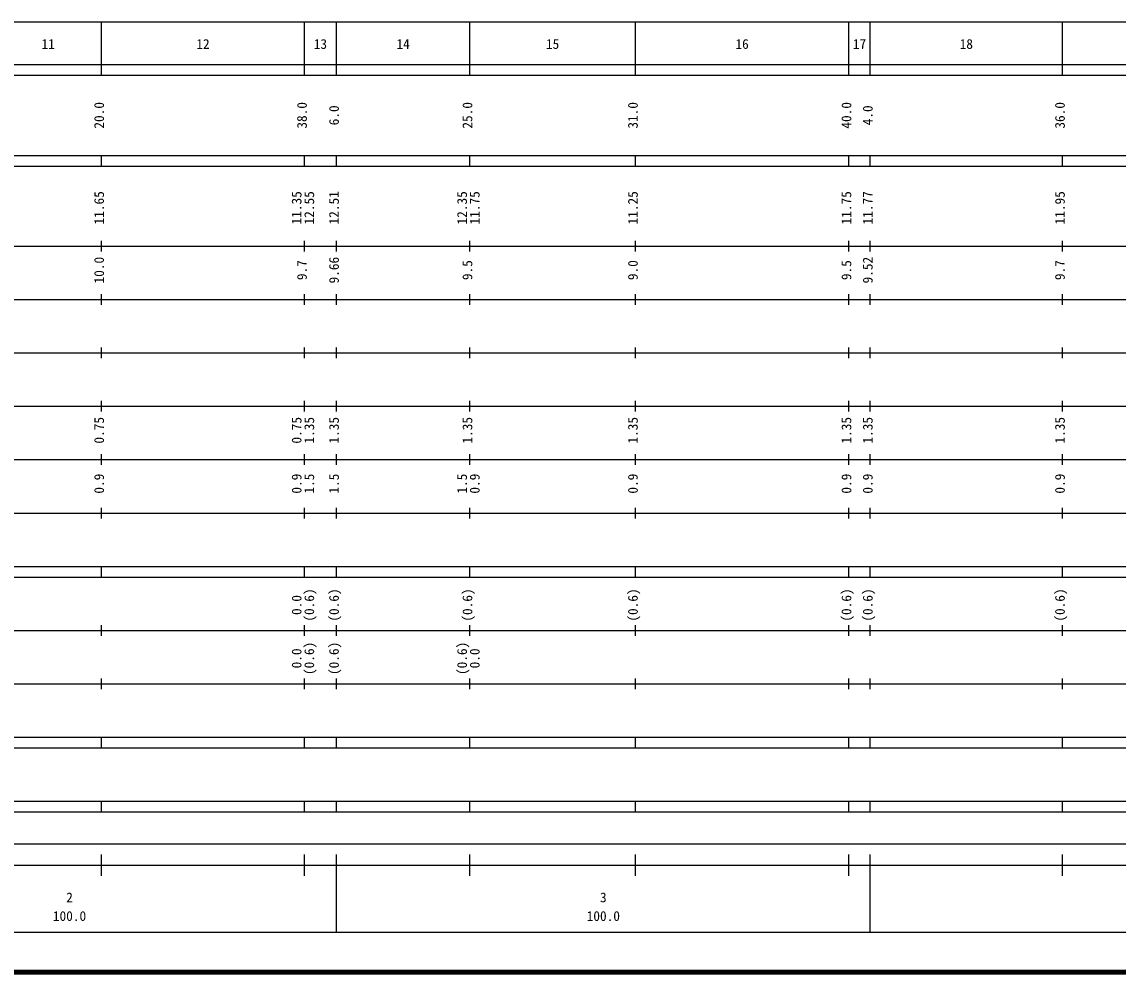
# Model space of a CAD drawing. Units: millimetres on the paper, enlarged 1000 times. Extents: x 40000 to 680000, y 20000 to 380000.
# Drawn here: x 209081 to 414435, y 20000 to 198000 of the extents above; entities that cross this region are included whole.
import ezdxf
from ezdxf.enums import TextEntityAlignment as Align

# ---------------------------------------------------------------- set-up
doc = ezdxf.new("R2010")
doc.units = ezdxf.units.MM
doc.header["$LTSCALE"] = 1000
doc.layers.add('M-TTL', color=2, linetype='Continuous', lineweight=140)
doc.layers.add('M-TTL-BAND', color=7, linetype='Continuous', lineweight=25)
doc.styles.add('ＭＳ ゴシック', font='')
doc.styles.get('ＭＳ ゴシック').set_extended_font_data('MS Gothic')

msp = doc.modelspace()

# ---------------------------------------------------------------- linework, layer by layer
at = {"layer": 'M-TTL'}
msp.add_line((40000, 20000), (680000, 20000), dxfattribs=at)
at = {"layer": 'M-TTL-BAND'}
for p, q in [((68000, 198000), (579000, 198000)), ((224000, 188000), (224000, 198000)), ((262000, 188000), (262000, 198000)), ((268000, 188000), (268000, 198000)), ((268000, 188000), (268000, 198000)), ((293000, 188000), (293000, 198000)), ((324000, 188000), (324000, 198000)), ((364000, 188000), (364000, 198000)), ((368000, 188000), (368000, 198000)), ((368000, 188000), (368000, 198000)), ((404000, 188000), (404000, 198000)), ((40000, 190000), (579000, 190000)), ((40000, 188000), (579000, 188000)), ((40000, 173000), (579000, 173000)), ((224000, 171000), (224000, 173000)), ((262000, 171000), (262000, 173000)), ((268000, 171000), (268000, 173000)), ((268000, 171000), (268000, 173000)), ((293000, 171000), (293000, 173000)), ((324000, 171000), (324000, 173000)), ((364000, 171000), (364000, 173000)), ((368000, 171000), (368000, 173000)), ((368000, 171000), (368000, 173000)), ((404000, 171000), (404000, 173000)), ((40000, 171000), (579000, 171000)), ((224000, 155000), (224000, 157000)), ((262000, 155000), (262000, 157000)), ((268000, 155000), (268000, 157000)), ((268000, 155000), (268000, 157000)), ((293000, 155000), (293000, 157000)), ((324000, 155000), (324000, 157000)), ((364000, 155000), (364000, 157000)), ((368000, 155000), (368000, 157000)), ((368000, 155000), (368000, 157000)), ((404000, 155000), (404000, 157000)), ((40000, 156000), (579000, 156000)), ((46000, 146000), (579000, 146000)), ((224000, 145000), (224000, 147000)), ((262000, 145000), (262000, 147000)), ((268000, 145000), (268000, 147000)), ((268000, 145000), (268000, 147000)), ((293000, 145000), (293000, 147000)), ((324000, 145000), (324000, 147000)), ((364000, 145000), (364000, 147000)), ((368000, 145000), (368000, 147000)), ((368000, 145000), (368000, 147000)), ((404000, 145000), (404000, 147000)), ((52000, 136000), (579000, 136000)), ((224000, 135000), (224000, 137000)), ((262000, 135000), (262000, 137000)), ((268000, 135000), (268000, 137000)), ((268000, 135000), (268000, 137000)), ((293000, 135000), (293000, 137000)), ((324000, 135000), (324000, 137000)), ((364000, 135000), (364000, 137000)), ((368000, 135000), (368000, 137000)), ((368000, 135000), (368000, 137000)), ((404000, 135000), (404000, 137000)), ((46000, 126000), (579000, 126000)), ((224000, 125000), (224000, 127000)), ((262000, 125000), (262000, 127000)), ((268000, 125000), (268000, 127000)), ((268000, 125000), (268000, 127000)), ((293000, 125000), (293000, 127000)), ((324000, 125000), (324000, 127000)), ((364000, 125000), (364000, 127000)), ((368000, 125000), (368000, 127000)), ((368000, 125000), (368000, 127000)), ((404000, 125000), (404000, 127000)), ((52000, 116000), (579000, 116000)), ((224000, 115000), (224000, 117000)), ((262000, 115000), (262000, 117000)), ((268000, 115000), (268000, 117000)), ((268000, 115000), (268000, 117000)), ((293000, 115000), (293000, 117000)), ((324000, 115000), (324000, 117000)), ((364000, 115000), (364000, 117000)), ((368000, 115000), (368000, 117000)), ((368000, 115000), (368000, 117000)), ((404000, 115000), (404000, 117000)), ((224000, 105000), (224000, 107000)), ((262000, 105000), (262000, 107000)), ((268000, 105000), (268000, 107000)), ((268000, 105000), (268000, 107000)), ((293000, 105000), (293000, 107000)), ((324000, 105000), (324000, 107000)), ((364000, 105000), (364000, 107000)), ((368000, 105000), (368000, 107000)), ((368000, 105000), (368000, 107000)), ((404000, 105000), (404000, 107000)), ((46000, 106000), (579000, 106000)), ((40000, 96000), (579000, 96000)), ((224000, 94000), (224000, 96000)), ((262000, 94000), (262000, 96000)), ((268000, 94000), (268000, 96000)), ((268000, 94000), (268000, 96000)), ((293000, 94000), (293000, 96000)), ((324000, 94000), (324000, 96000)), ((364000, 94000), (364000, 96000)), ((368000, 94000), (368000, 96000)), ((368000, 94000), (368000, 96000)), ((404000, 94000), (404000, 96000)), ((40000, 94000), (579000, 94000)), ((224000, 83000), (224000, 85000)), ((262000, 83000), (262000, 85000)), ((268000, 83000), (268000, 85000)), ((268000, 83000), (268000, 85000)), ((293000, 83000), (293000, 85000)), ((324000, 83000), (324000, 85000)), ((364000, 83000), (364000, 85000)), ((368000, 83000), (368000, 85000)), ((368000, 83000), (368000, 85000)), ((404000, 83000), (404000, 85000)), ((49000, 84000), (579000, 84000)), ((40000, 74000), (579000, 74000)), ((224000, 73000), (224000, 75000)), ((262000, 73000), (262000, 75000)), ((268000, 73000), (268000, 75000)), ((268000, 73000), (268000, 75000)), ((293000, 73000), (293000, 75000)), ((324000, 73000), (324000, 75000)), ((364000, 73000), (364000, 75000)), ((368000, 73000), (368000, 75000)), ((368000, 73000), (368000, 75000)), ((404000, 73000), (404000, 75000)), ((40000, 64000), (579000, 64000)), ((224000, 62000), (224000, 64000)), ((262000, 62000), (262000, 64000)), ((268000, 62000), (268000, 64000)), ((268000, 62000), (268000, 64000)), ((293000, 62000), (293000, 64000)), ((324000, 62000), (324000, 64000)), ((364000, 62000), (364000, 64000)), ((368000, 62000), (368000, 64000)), ((368000, 62000), (368000, 64000)), ((404000, 62000), (404000, 64000)), ((40000, 62000), (579000, 62000)), ((40000, 52000), (579000, 52000)), ((224000, 50000), (224000, 52000)), ((262000, 50000), (262000, 52000)), ((268000, 50000), (268000, 52000)), ((268000, 50000), (268000, 52000)), ((293000, 50000), (293000, 52000)), ((324000, 50000), (324000, 52000)), ((364000, 50000), (364000, 52000)), ((368000, 50000), (368000, 52000)), ((368000, 50000), (368000, 52000)), ((404000, 50000), (404000, 52000)), ((40000, 50000), (579000, 50000)), ((71000, 44000), (565000, 44000)), ((224000, 38000), (224000, 42000)), ((262000, 38000), (262000, 42000)), ((268000, 27500), (268000, 42000)), ((268000, 27500), (268000, 42000)), ((293000, 38000), (293000, 42000)), ((324000, 38000), (324000, 42000)), ((364000, 38000), (364000, 42000)), ((368000, 27500), (368000, 42000)), ((368000, 27500), (368000, 42000)), ((404000, 38000), (404000, 42000)), ((40000, 40000), (579000, 40000)), ((68000, 27500), (579000, 27500))]:
    msp.add_line(p, q, dxfattribs=at)

# ---------------------------------------------------------------- texts
at = {"layer": 'M-TTL-BAND', "style": 'ＭＳ ゴシック'}
for s, p in [('11', (214000, 192405)), ('12', (243000, 192405)), ('13', (265000, 192405)), ('14', (280500, 192405)), ('15', (308500, 192405)), ('16', (344000, 192405)), ('17', (366000, 192405)), ('18', (386000, 192405)), ('2', (218000, 32523)), ('3', (318000, 32523)), ('100.0', (218000, 29033)), ('100.0', (318000, 29033))]:
    msp.add_text(s, height=1833, dxfattribs=at).set_placement(p, align=Align.BOTTOM_CENTER)
for s, p in [('20.0', (225000, 180500)), ('38.0', (263000, 180500)), ('25.0', (294000, 180500)), ('31.0', (325000, 180500)), ('40.0', (365000, 180500)), ('36.0', (405000, 180500)), ('6.0', (269000, 180500)), ('4.0', (369000, 180500)), ('11.65', (225000, 163174)), ('11.35', (262000, 163174)), ('12.55', (264370, 163174)), ('12.51', (269000, 163174)), ('12.35', (293000, 163174)), ('11.75', (295370, 163174)), ('11.25', (325000, 163174)), ('11.75', (365000, 163174)), ('11.77', (369000, 163174)), ('11.95', (405000, 163174)), ('10.0', (225000, 151500)), ('9.7', (263000, 151500)), ('9.66', (269000, 151500)), ('9.5', (294000, 151500)), ('9.0', (325000, 151500)), ('9.5', (365000, 151500)), ('9.52', (369000, 151500)), ('9.7', (405000, 151500)), ('0.75', (225000, 121500)), ('0.75', (262000, 121500)), ('1.35', (264370, 121500)), ('1.35', (269000, 121500)), ('1.35', (294000, 121500)), ('1.35', (325000, 121500)), ('1.35', (365000, 121500)), ('1.35', (369000, 121500)), ('1.35', (405000, 121500)), ('0.9', (225000, 111500)), ('0.9', (262000, 111500)), ('1.5', (264370, 111500)), ('1.5', (269000, 111500)), ('1.5', (293000, 111500)), ('0.9', (295370, 111500)), ('0.9', (325000, 111500)), ('0.9', (365000, 111500)), ('0.9', (369000, 111500)), ('0.9', (405000, 111500)), ('0.0', (262000, 88764)), ('(0.6)', (264370, 88764)), ('(0.6)', (269000, 88764)), ('(0.6)', (294000, 88764)), ('(0.6)', (325000, 88764)), ('(0.6)', (365000, 88764)), ('(0.6)', (369000, 88764)), ('(0.6)', (405000, 88764)), ('0.0', (262000, 78764)), ('(0.6)', (264370, 78764)), ('(0.6)', (269000, 78764)), ('(0.6)', (293000, 78764)), ('0.0', (295370, 78764))]:
    msp.add_text(s, height=1833, rotation=90, dxfattribs=at).set_placement(p, align=Align.BOTTOM_CENTER)

doc.saveas('drawing.dxf')
